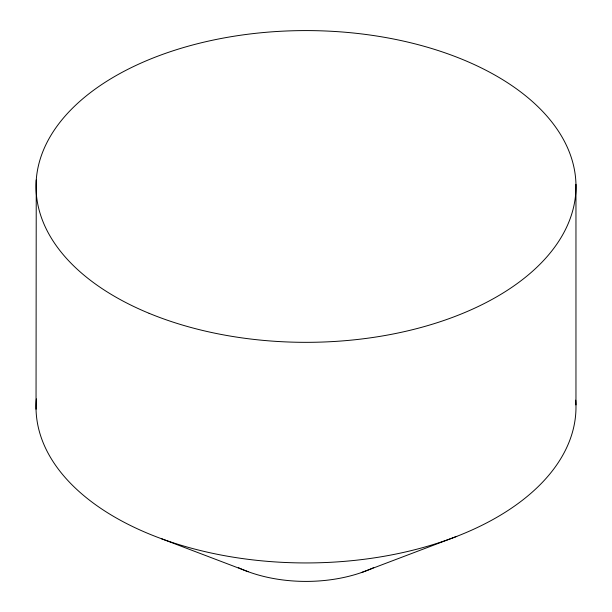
<?xml version="1.0" encoding="UTF-8"?>
<svg xmlns="http://www.w3.org/2000/svg" width="612" height="612" viewBox="0 0 612 612"><rect width="100%" height="100%" fill="white"/><g stroke="black" fill="none" stroke-linecap="round" stroke-linejoin="round"><path stroke-width="0.92" d="M36.039 409.221L36.246 180.02M361.279 572.618L456.766 536.38M161.461 538.728L248.181 571.715M575.961 184.311L575.961 404.922M373.71 567.63A107.995 62.348 0 0 1 238.504 567.729M575.716 400.149A269.984 155.876 0 0 1 304.929 562.941A269.984 155.876 0 0 1 36.383 398.917M149.121 313.321A269.984 155.876 0 0 0 574.729 201.47A269.984 155.876 0 0 0 194.149 44.592A269.984 155.876 0 0 0 149.121 313.321"/></g></svg>
